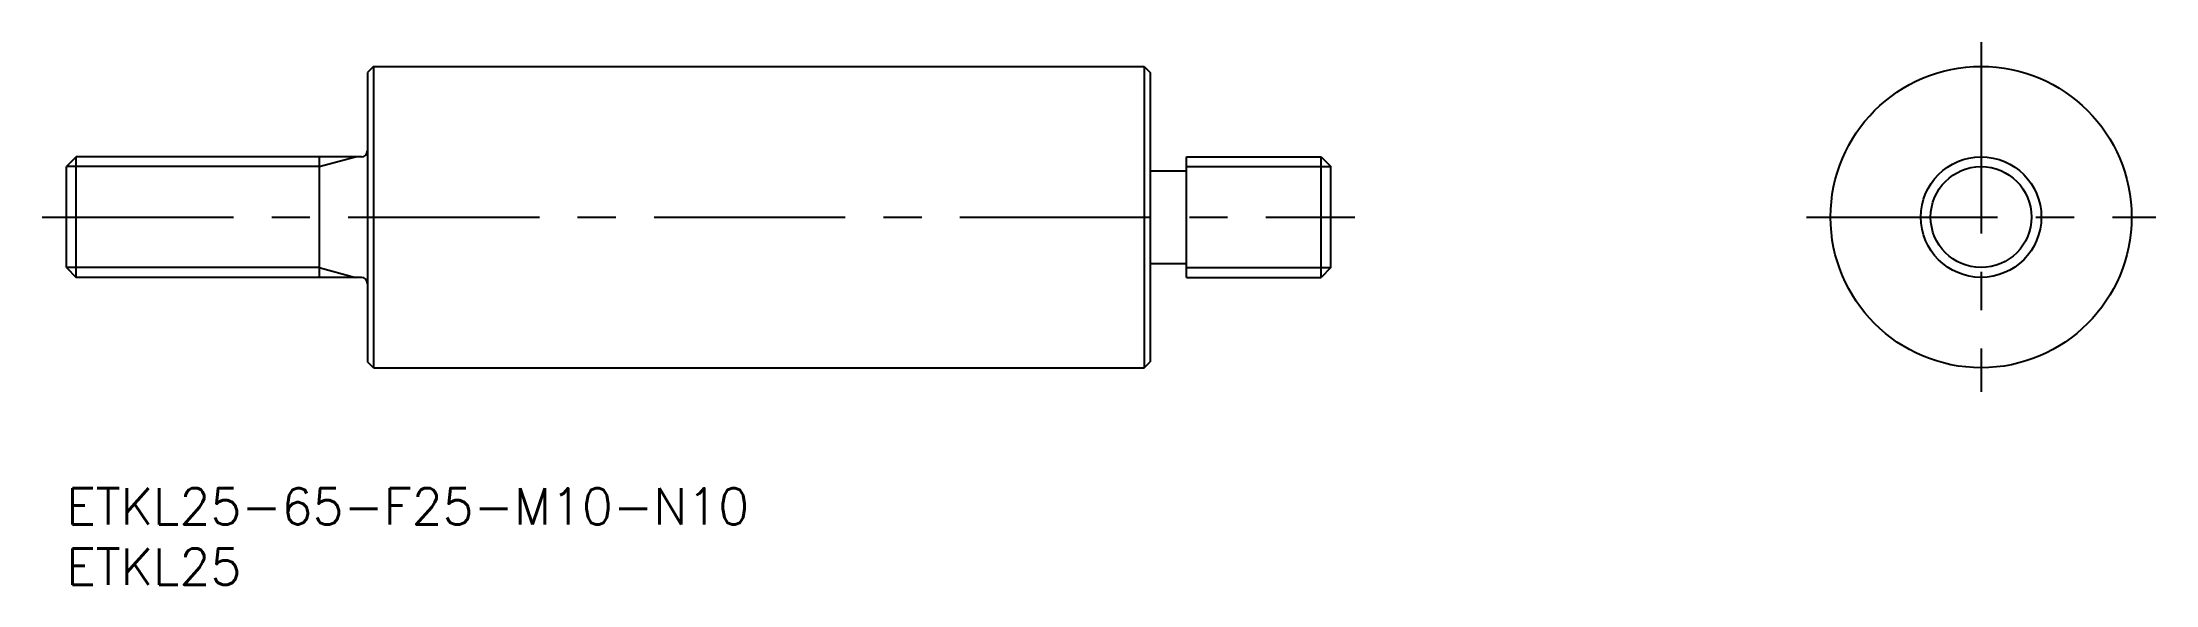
# Model space of a CAD drawing. Extents: x -2 to 173, y -8 to 37.
import ezdxf

# ---------------------------------------------------------------- set-up
doc = ezdxf.new("R2010")
doc.units = 0
doc.header["$LTSCALE"] = 0.5
doc.linetypes.add('CENTER', pattern=[50.8, 31.75, -6.35, 6.35, -6.35])
for name, color, linetype in [('MSM_CENTER', 1, 'CENTER'), ('MSM_CONTINUOUS', 7, 'CONTINUOUS'), ('MSM_NARROW', 5, 'CONTINUOUS'), ('MSM_PART_NUMBER', 7, 'CONTINUOUS')]:
    doc.layers.add(name, color=color, linetype=linetype)
doc.styles.get("Standard").update_dxf_attribs({"font": 'txt.shx', "height": 3, "bigfont": 'bigfont.shx'})

# ---------------------------------------------------------------- blocks, each defined once
blk = doc.blocks.new('*U4')
at = {"layer": 'MSM_PART_NUMBER'}
blk.add_text('ETKL25-65-F25-M10-N10', height=3, dxfattribs=at).set_placement((0, -3))
blk = doc.blocks.new('*U5')
at = {"layer": 'MSM_PART_NUMBER'}
blk.add_text('ETKL25', height=3, dxfattribs=at).set_placement((0, -8))

msp = doc.modelspace()

# ---------------------------------------------------------------- linework, layer by layer
at = {"layer": 'MSM_CENTER'}
for p, q in [((158.99, 37), (158.99, 8)), ((-2, 22.5), (107, 22.5)), ((144.49, 22.5), (173.49, 22.5))]:
    msp.add_line(p, q, dxfattribs=at)
at = {"layer": 'MSM_CONTINUOUS'}
for p, q in [((25.5, 35), (25, 34.5)), ((25, 34.5), (25, 10.5)), ((25.5, 35), (25.5, 10)), ((25.5, 35), (89.5, 35)), ((89.5, 35), (90, 34.5)), ((89.5, 35), (89.5, 10)), ((90, 34.5), (90, 10.5)), ((0.81, 27.5), (0, 26.69)), ((0, 18.31), (0, 26.69)), ((24.5, 27.5), (0.81, 27.5)), ((0.81, 17.5), (0.81, 27.5)), ((21, 27.5), (21, 17.5)), ((90, 26.35), (93, 26.35)), ((93, 27.5), (104.19, 27.5)), ((93, 17.5), (93, 27.5)), ((104.19, 17.5), (104.19, 27.5)), ((104.19, 27.5), (105, 26.69)), ((105, 18.31), (105, 26.69)), ((0, 18.31), (0.81, 17.5)), ((90, 18.65), (93, 18.65)), ((105, 18.31), (104.19, 17.5)), ((24.5, 17.5), (0.81, 17.5)), ((93, 17.5), (104.19, 17.5)), ((25.5, 10), (25, 10.5)), ((25.5, 10), (89.5, 10)), ((89.5, 10), (90, 10.5))]:
    msp.add_line(p, q, dxfattribs=at)
for radius in [12.5, 5]:
    msp.add_circle((158.99, 22.5), radius, dxfattribs=at)
for centre, start, end in [((24.5, 28), 270, 0), ((24.5, 17), 0, 90)]:
    msp.add_arc(centre, 0.5, start, end, dxfattribs=at)
at = {"layer": 'MSM_NARROW'}
for p, q in [((21, 26.69), (0, 26.69)), ((21, 26.69), (24, 27.5)), ((93, 26.69), (105, 26.69)), ((21, 18.31), (0, 18.31)), ((21, 18.31), (24, 17.5)), ((93, 18.31), (105, 18.31))]:
    msp.add_line(p, q, dxfattribs=at)
msp.add_circle((158.99, 22.5), 4.19, dxfattribs=at)

# ---------------------------------------------------------------- block references
at = {"layer": 'MSM_CONTINUOUS'}
for name in ['*U4', '*U5']:
    msp.add_blockref(name, (0, 0), dxfattribs=at)

doc.saveas('drawing.dxf')
